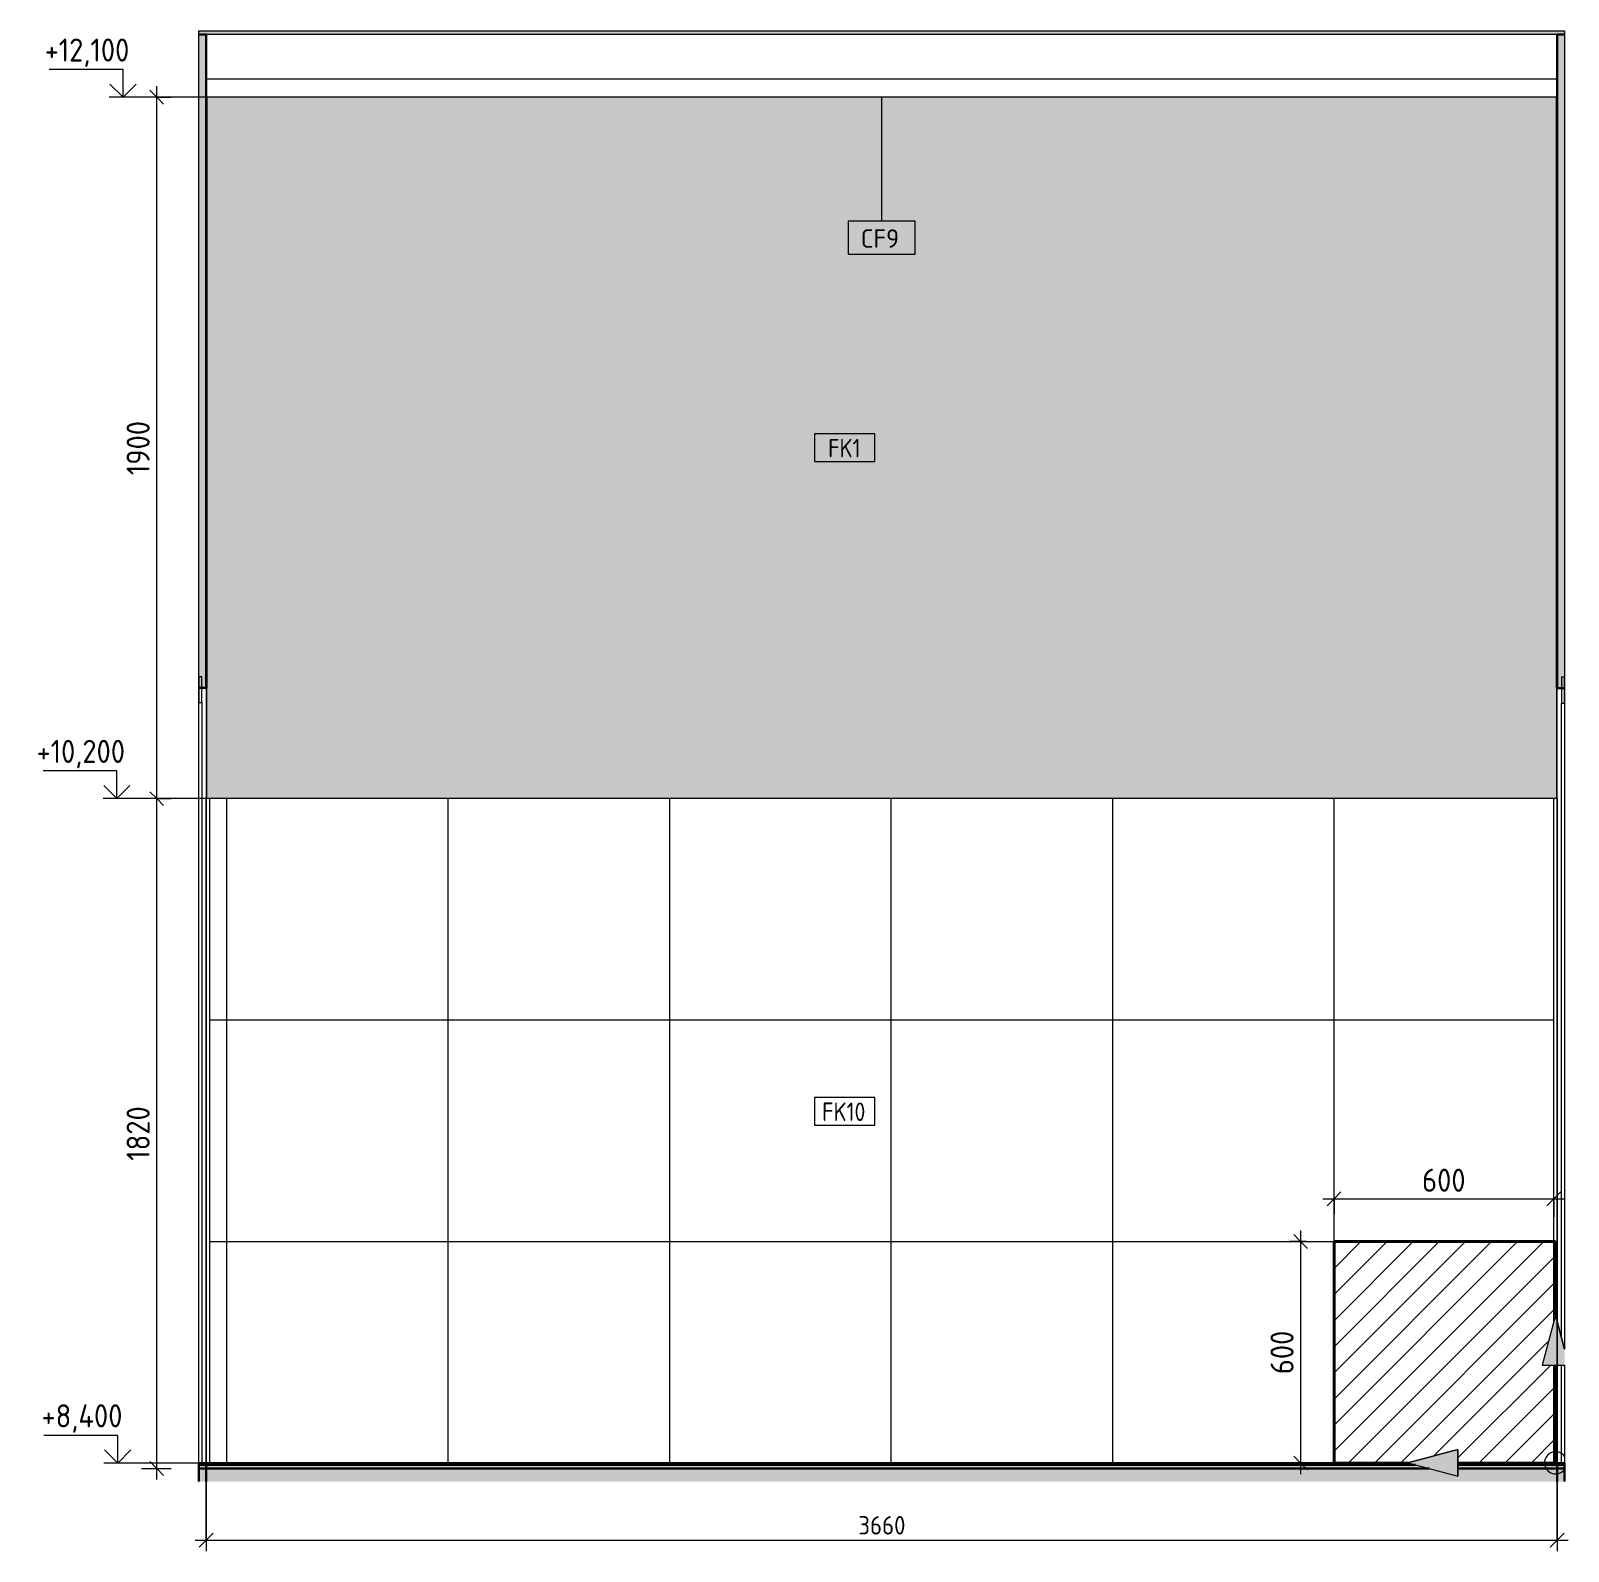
# Model space of a CAD drawing. Header units: millimetres. Extents: x 88919 to 124236, y -1987 to 12281.
# Drawn here: x 120071 to 124236, y 8161 to 12280 of the extents above; entities that cross this region are included whole.
import ezdxf

# ---------------------------------------------------------------- set-up
doc = ezdxf.new("R2010")
doc.units = ezdxf.units.MM
for name, color, linetype, lineweight in [('A-ANNO-DIMS', 7, 'Continuous', 9), ('A-ANNO-DIMS-25', 7, 'Continuous', 9), ('A-CLNG-IDEN', 7, 'Continuous', 9), ('A-DETL', 7, 'Continuous', 9), ('A-DETL-1', 7, 'Continuous', 40), ('A-DETL-GENF', 7, 'Continuous', 9), ('A-DOOR-FRAM-1', 7, 'Continuous', 9), ('A-DOOR-FRAM-2', 7, 'Continuous', 18), ('A-FLOR', 7, 'Continuous', 9), ('A-WALL-2', 7, 'Continuous', 9), ('A-WALL-IDEN', 7, 'Continuous', 9), ('A-WALL-PATT', 7, 'Continuous', 9), ('G-ANNO-DIMS', 7, 'Continuous', 9), ('G-ANNO-DIMS-1', 7, 'Continuous', 20), ('I-WALL', 7, 'Continuous', 9)]:
    doc.layers.add(name, color=color, linetype=linetype, lineweight=lineweight)
for name, color, linetype, lineweight, true_color in [('A-DETL-GENF-2', 7, 'Continuous', 9, 0xe0e0e0), ('A-FLOR-1', 7, 'Continuous', 9, 0x787878), ('A-FLOR-FNSH-1', 7, 'Continuous', 30, 0x3c3c3c), ('A-WALL-4', 7, 'Continuous', 30, 0x3c3c3c), ('A-WALL-FNSH-2', 7, 'Continuous', 30, 0x3c3c3c), ('I-WALL-1', 7, 'Continuous', 9, 0x787878)]:
    doc.layers.add(name, color=color, linetype=linetype, lineweight=lineweight, true_color=true_color)
doc.styles.add('GOST Common_5', font='GOST_Common.ttf', dxfattribs={"height": 50})
doc.styles.add('GOST Common_6', font='GOST_Common.ttf', dxfattribs={"width": 0.9, "height": 50})
doc.styles.add('ISOCPEUR_2', font='isocpeur.ttf', dxfattribs={"width": 0.9, "height": 62.5})
doc.styles.add('ISOCPEUR_3', font='isocpeur.ttf', dxfattribs={"width": 0.9, "height": 50})
doc.dimstyles.new('ISO-2_0_0_9К_Средний_округл2', dxfattribs={"dimscale": 304.8, "dimtxt": 49.799059, "dimasz": 0.123031, "dimexe": 0.098425, "dimexo": 0, "dimgap": 0, "dimtad": 1, "dimdec": 0, "dimrnd": 10, "dimzin": 0, "dimdsep": 46, "dimtxsty": 'ISOCPEUR_3', "dimblk1": 'OBLIQUE', "dimblk2": 'OBLIQUE', "dimsah": 1, "dimcen": 0.09, "dimdle": 0.098425, "dimazin": 0, "dimtfac": 1, "dimtdec": 4, "dimtix": 1, "dimtmove": 0, "dimatfit": 3, "dimfxl": 1, "dimtvp": 1, "dimtolj": 1, "dimtzin": 0, "dimarcsym": 2})
doc.dimstyles.new('ISO-2_5_0_9К_БОЛЬШОЙ_1', dxfattribs={"dimscale": 304.8, "dimtxt": 62.248823, "dimasz": 0.123031, "dimexe": 0.098425, "dimexo": 0.246063, "dimgap": 0, "dimtad": 1, "dimdec": 0, "dimrnd": 10, "dimzin": 0, "dimdsep": 46, "dimtxsty": 'ISOCPEUR_2', "dimblk1": 'OBLIQUE', "dimblk2": 'OBLIQUE', "dimsah": 1, "dimcen": 0.09, "dimdle": 0.098425, "dimazin": 0, "dimtfac": 1, "dimtdec": 4, "dimtix": 1, "dimtmove": 0, "dimatfit": 3, "dimfxl": 1, "dimtvp": 1, "dimtolj": 1, "dimtzin": 0, "dimarcsym": 2})
pattern_1 = [(0, (113826.436, 0), (30.48, 7.62), [2.515, -20.345, 2.515, -20.345, -121.92]), (0, (113826.436, 0), (30.48, 7.62), [-45.72, 2.515, -43.205, 2.515, -20.345, -53.34]), (0, (113826.436, 0), (30.48, 7.62), [-114.3, 2.515, -12.725, 2.515, -35.585]), (120, (113837.866, 3.81), (-21.8391136, 22.5864543), [2.515, -20.345, 2.515, -20.345, -121.92]), (120, (113837.866, 3.81), (-21.8391136, 22.5864543), [-45.72, 2.515, -43.205, 2.515, -20.345, -53.34]), (120, (113837.866, 3.81), (-21.8391136, 22.5864543), [-114.3, 2.515, -12.725, 2.515, -35.585]), (240, (113841.676, 19.05), (-8.6408864, -30.2064543), [2.515, -20.345, 2.515, -20.345, -121.92]), (240, (113841.676, 19.05), (-8.6408864, -30.2064543), [-45.72, 2.515, -43.205, 2.515, -20.345, -53.34]), (240, (113841.676, 19.05), (-8.6408864, -30.2064543), [-114.3, 2.515, -12.725, 2.515, -35.585])]

# ---------------------------------------------------------------- blocks, each defined once
blk = doc.blocks.new('110_Дверь_СКБ_1Ст_Внутренняя1 - Д-8 950x2100h_охрана-31784688-Развертка 3_24-4')
at = {"layer": 'A-DOOR-FRAM-1'}
for p, q in [((10392, 8738.9), (10392, 10459)), ((10400, 10449), (10400, 8709.1)), ((10392, 8400), (10392, 8665.4)), ((10400, 8665.4), (10400, 8413))]:
    blk.add_line(p, q, dxfattribs=at)
at = {"layer": 'A-DOOR-FRAM-2'}
for p, q in [((10392, 10529), (10392, 10459)), ((10400, 10529), (10392, 10529)), ((10400, 10459), (10400, 10529)), ((10400.3, 10499), (10400, 10499)), ((10400, 10499), (10400, 10449)), ((10392, 10459), (10400, 10459)), ((10400, 10449), (10400.3, 10449)), ((10400.3, 8413), (10400, 8413)), ((10400, 8413), (10400, 8399)), ((10400, 8399), (10400.3, 8399))]:
    blk.add_line(p, q, dxfattribs=at)
blk = doc.blocks.new('110_Дверь_СКБ_1Ст_Внутренняя1 - Д-8 950x2100h_охрана-32224770-Развертка 3_24-4')
at = {"layer": 'A-DOOR-FRAM-1'}
for p, q in [((6708, 10460), (6708, 8400)), ((6700, 8414), (6700, 10450))]:
    blk.add_line(p, q, dxfattribs=at)
at = {"layer": 'A-DOOR-FRAM-2'}
for p, q in [((6700, 10500), (6699.8, 10500)), ((6700, 10500), (6699.8, 10500)), ((6708, 10530), (6700, 10530)), ((6700, 10530), (6700, 10460)), ((6700, 10450), (6700, 10500)), ((6700, 10460), (6700, 10500)), ((6708, 10460), (6708, 10530)), ((6699.8, 10460), (6700, 10460)), ((6700, 10460), (6708, 10460)), ((6699.8, 10450), (6700, 10450)), ((6700, 8414), (6699.8, 8414)), ((6700, 8400), (6700, 8414)), ((6699.8, 8400), (6700, 8400))]:
    blk.add_line(p, q, dxfattribs=at)
blk = doc.blocks.new('Начало раскладки_красным - Начало раскладки_красным-26104805-Развертка 3_24-4')
at = {"layer": 'A-DETL-GENF'}
for points in [[(10339.3, 8665.4), (10400.3, 8665.4), (10400, 8709.1), (10375.4, 8800.6), (10371, 8784)], [(10110.9, 8364.2), (10110.9, 8436.7), (9975.7, 8400.4), (10008.7, 8391.5)]]:
    blk.add_hatch(color=256, dxfattribs=at).paths.add_polyline_path(points)
for p, q in [((10375.4, 8800.6), (10339.3, 8665.4)), ((10375.4, 8800.6), (10339.3, 8665.4)), ((10400.3, 8708.1), (10375.4, 8800.6)), ((10375.4, 8800.6), (10400.3, 8708.1)), ((10339.3, 8665.4), (10400.3, 8665.4)), ((10339.3, 8665.4), (10400.3, 8665.4)), ((10375.7, 8430.6), (10375.5, 8665.4)), ((10110.9, 8436.7), (9975.7, 8400.4)), ((9975.7, 8400.4), (10110.9, 8436.7)), ((10110.9, 8364.2), (10110.9, 8436.7)), ((10110.9, 8436.7), (10110.9, 8364.2)), ((9975.7, 8400.4), (10110.9, 8364.2)), ((9975.7, 8400.4), (10110.9, 8364.2)), ((10345.7, 8400.6), (10110.9, 8400.5))]:
    blk.add_line(p, q, dxfattribs=at)
blk.add_arc((10375.7, 8400.6), 30, 33.392, 326.6201, dxfattribs=at)
blk = doc.blocks.new('Высотные отметки - Стрелка_Верх-17668718-Развертка 3_24-4')
at = {"layer": 'G-ANNO-DIMS'}
for p, q in [((6478.1, 10275), (6278.1, 10275)), ((6478.1, 10200), (6478.1, 10275)), ((6516, 10200), (6441, 10200))]:
    blk.add_line(p, q, dxfattribs=at)
at = {"layer": 'G-ANNO-DIMS-1'}
for q in [(6442.7, 10235.4), (6513.4, 10235.4)]:
    blk.add_line((6478.1, 10200), q, dxfattribs=at)
blk = doc.blocks.new('DIMBLOCK36-Развертка 3_24-4')
at = {"layer": 'A-ANNO-DIMS-25', "lineweight": 20}
for p, q in [((120412.5, 10200), (120393.8, 10218.8)), ((120412.5, 10200), (120431.3, 10181.2)), ((120412.5, 8385), (120393.8, 8403.8)), ((120412.5, 8385), (120431.3, 8366.2))]:
    blk.add_line(p, q, dxfattribs=at)
at = {"layer": 'A-ANNO-DIMS-25'}
for p, q in [((120471.4, 10200), (120382.5, 10200)), ((120412.5, 8355), (120412.5, 10200)), ((120412.5, 10200), (120451.4, 10200)), ((120371.4, 8385), (120442.5, 8385)), ((120412.5, 8385), (120451.4, 8385))]:
    blk.add_line(p, q, dxfattribs=at)
at = {"layer": 'A-ANNO-DIMS-25', "color": 0, "insert": (120330.9, 9218.9), "char_height": 62.5, "width": 176.691, "attachment_point": 1, "rotation": 90, "line_spacing_factor": 1.149209, "style": 'ISOCPEUR_2'}
blk.add_mtext('1820', dxfattribs=at)
blk = doc.blocks.new('_Oblique')
at = {"color": 0, "linetype": 'ByBlock', "lineweight": -2}
blk.add_line((-0.5, -0.5), (0.5, 0.5), dxfattribs=at)
blk = doc.blocks.new('DIMBLOCK37-Развертка 3_24-4')
at = {"layer": 'A-ANNO-DIMS-25'}
for p, q in [((120412.5, 10200), (120412.5, 12130)), ((120472.4, 12100), (120382.5, 12100)), ((120412.5, 12100), (120451.4, 12100)), ((120471.4, 10200), (120382.5, 10200)), ((120412.5, 10200), (120451.4, 10200))]:
    blk.add_line(p, q, dxfattribs=at)
at = {"layer": 'A-ANNO-DIMS-25', "lineweight": 20}
for p, q in [((120412.5, 12100), (120393.8, 12118.8)), ((120412.5, 12100), (120431.3, 12081.2)), ((120412.5, 10200), (120393.8, 10218.8)), ((120412.5, 10200), (120431.3, 10181.2))]:
    blk.add_line(p, q, dxfattribs=at)
at = {"layer": 'A-ANNO-DIMS-25', "color": 0, "insert": (120330.9, 11076.4), "char_height": 62.5, "width": 176.691, "attachment_point": 1, "rotation": 90, "line_spacing_factor": 1.149209, "style": 'ISOCPEUR_2'}
blk.add_mtext('1900', dxfattribs=at)
blk = doc.blocks.new('DIMBLOCK38-Развертка 3_24-4')
at = {"layer": 'A-ANNO-DIMS-25'}
for p, q in [((120546.4, 10200), (120546.4, 8161)), ((120546.4, 8191), (120546.4, 10200)), ((124206.4, 10200), (124206.4, 8161)), ((124206.4, 8191), (124206.4, 10200)), ((120516.4, 8191), (124236.4, 8191))]:
    blk.add_line(p, q, dxfattribs=at)
at = {"layer": 'A-ANNO-DIMS-25', "lineweight": 20}
for p, q in [((120546.4, 8191), (120565.2, 8209.8)), ((124206.4, 8191), (124225.2, 8209.8)), ((120546.4, 8191), (120527.7, 8172.3)), ((124206.4, 8191), (124187.7, 8172.3))]:
    blk.add_line(p, q, dxfattribs=at)
at = {"layer": 'A-ANNO-DIMS-25', "color": 0, "insert": (122313.2, 8256.3), "char_height": 50, "width": 151.696, "attachment_point": 1, "line_spacing_factor": 1.149209, "style": 'ISOCPEUR_3'}
blk.add_mtext('3660', dxfattribs=at)
blk = doc.blocks.new('М_стена_0001 - Типоразмер_без рамки-25382661-Развертка 3_24-4')
at = {"layer": 'A-WALL-IDEN'}
for p, q in [((8531.5, 11188.1), (8368.2, 11188.1)), ((8368.2, 11188.1), (8368.2, 11113.1)), ((8531.5, 11113.1), (8531.5, 11188.1)), ((8368.2, 11113.1), (8531.5, 11113.1))]:
    blk.add_line(p, q, dxfattribs=at)
blk = doc.blocks.new('М_потолков - Марка_ Имя типа-25382930-Развертка 3_24-4')
at = {"layer": 'A-CLNG-IDEN'}
for p, q in [((8640.6, 11764.4), (8459.4, 11764.4)), ((8459.4, 11764.4), (8459.4, 11675)), ((8640.6, 11675), (8640.6, 11764.4)), ((8459.4, 11675), (8640.6, 11675))]:
    blk.add_line(p, q, dxfattribs=at)
blk = doc.blocks.new('DIMBLOCK39-Развертка 3_24-4')
at = {"layer": 'A-ANNO-DIMS-25'}
for p, q in [((123526.9, 9000), (123481.4, 9000)), ((123511.4, 9030), (123511.4, 8370)), ((123511.4, 9000), (123526.9, 9000)), ((123463, 8400), (123541.4, 8400)), ((123511.4, 8400), (123463, 8400))]:
    blk.add_line(p, q, dxfattribs=at)
at = {"layer": 'A-ANNO-DIMS-25', "lineweight": 20}
for p, q in [((123511.4, 9000), (123492.7, 9018.8)), ((123511.4, 9000), (123530.2, 8981.3)), ((123511.4, 8400), (123492.7, 8418.7)), ((123511.4, 8400), (123530.2, 8381.2))]:
    blk.add_line(p, q, dxfattribs=at)
at = {"layer": 'A-ANNO-DIMS-25', "color": 0, "insert": (123429.8, 8640.7), "char_height": 62.5, "width": 142.215, "attachment_point": 1, "rotation": 90, "line_spacing_factor": 1.149209, "style": 'ISOCPEUR_2'}
blk.add_mtext('600', dxfattribs=at)
blk = doc.blocks.new('DIMBLOCK40-Развертка 3_24-4')
at = {"layer": 'A-ANNO-DIMS-25'}
for p, q in [((123601.9, 9075), (123601.9, 9145.8)), ((124197.4, 9067.3), (124197.4, 9145.8)), ((123571.9, 9115.8), (124227.4, 9115.8)), ((123601.9, 9115.8), (123601.9, 9075)), ((124197.4, 9115.8), (124197.4, 9067.3))]:
    blk.add_line(p, q, dxfattribs=at)
at = {"layer": 'A-ANNO-DIMS-25', "lineweight": 20}
for p, q in [((123601.9, 9115.8), (123620.7, 9134.5)), ((124197.4, 9115.8), (124216.2, 9134.5)), ((123601.9, 9115.8), (123583.2, 9097)), ((124197.4, 9115.8), (124178.7, 9097))]:
    blk.add_line(p, q, dxfattribs=at)
at = {"layer": 'A-ANNO-DIMS-25', "color": 0, "insert": (123840.4, 9197.4), "char_height": 62.5, "width": 142.215, "attachment_point": 1, "line_spacing_factor": 1.149209, "style": 'ISOCPEUR_2'}
blk.add_mtext('600', dxfattribs=at)

msp = doc.modelspace()

# ---------------------------------------------------------------- hatches: boundary and pattern name
at = {"layer": 'A-DETL-GENF-2'}
h = msp.add_hatch(dxfattribs=at)
h.set_pattern_fill('FP_1', color=256, style=0, pattern_type=2)
h.set_pattern_definition([(45, (113826.436, 0), (-35.35534, 35.35534), [])])
h.paths.add_polyline_path([(123601.9, 8400), (123803.5, 8400), (123802.1, 8400.4), (123937.3, 8436.7), (123937.4, 8400), (124201.9, 8400), (124201.9, 8665.4), (124165.7, 8665.4), (124201.9, 8800.6), (124201.9, 9000), (123601.9, 9000), (123601.9, 8472.7)])
at = {"layer": 'A-FLOR-1'}
h = msp.add_hatch(dxfattribs=at)
h.set_pattern_fill('FP_17', color=256, style=0, pattern_type=2)
h.set_pattern_definition([(45, (113826.436, 0), (-18.85854, 18.85854), [26.67, -4.445, 0.889, -4.445]), (45, (113826.436, 18.847), (-18.85854, 18.85854), []), (50, (113826.436, 0), (31.882273, -2.78904), [3.334, -36.671]), (355, (113826.436, 0), (-6.16744, 33.43476), [2.667, -29.337]), (100.451, (113829.093, -0.232), (25.71478, 30.64491), [2.833, -31.166]), (46.184, (113826.436, 8.89), (47.43861, -7.35742), [5.001, -55.007]), (96.636, (113830.39, 8.277), (41.54552, 43.30015), [4.25, -46.749]), (351.184, (113826.436, 8.89), (41.54594, 43.29915), [4, -44.005]), (21, (113830.881, 6.667), (26.53271, -17.896184), [3.334, -36.671]), (326, (113830.88, 6.667), (10.81533, 32.23273), [2.667, -29.337]), (71.451, (113833.092, 5.176), (37.3476, 14.33587), [2.833, -31.166]), (37.5, (113826.436, 0), (0.540908, 14.797043), [0.8382, -28.143, 0.8382, -28.943, -29.448]), (37.5, (113826.436, 0), (0.540908, 14.797043), [-58.763, 0.8382, -28.61]), (7.5, (113826.436, 0), (11.693745, 17.531323), [0.8382, -16.142, 0.8382, -27.476, -11.224]), (7.5, (113826.436, 0), (11.693745, 17.531323), [-45.295, 0.8382, -10.385]), (327.5, (113816.524, 0), (23.728552, -1.002312), [0.8382, -10.274, 0.8382, -33.833, -46.006]), (327.5, (113816.524, 0), (23.728552, -1.002312), [-45.783, 0.8382, -45.168]), (317.5, (113812.08, 0), (25.92281, 4.44989), [0.8382, -13.608, 0.8382, -22.187, -32.671]), (317.5, (113812.08, 0), (25.92281, 4.44989), [-37.471, 0.8382, -31.833])])
h.paths.add_polyline_path([(120526.3, 8349.9), (124226.7, 8349.9), (124226.4, 8395), (123937.3, 8395), (123937.4, 8364.2), (123822.2, 8395), (120526.3, 8395)])
at = {"layer": 'A-WALL-PATT'}
msp.add_hatch(color=256, dxfattribs=at).paths.add_polyline_path([(120547.4, 10200), (124205.4, 10200), (124205.4, 12100), (120547.4, 12100), (120547.4, 10315)])
h = msp.add_hatch(dxfattribs=at)
h.set_pattern_fill('FP_18', color=256, style=0, pattern_type=2)
h.set_pattern_definition([(90, (124201.94, 8400), (-600, 4e-14), []), (180, (124201.94, 8400), (-7e-14, -600), [])])
h.paths.add_polyline_path([(120555.4, 8400), (123601.9, 8400), (123601.9, 9000), (124197.4, 9000), (124197.4, 10200), (120555.4, 10200), (120555.4, 8595.5)])
at = {"layer": 'I-WALL'}
msp.add_hatch(color=256, dxfattribs=at).paths.add_polyline_path([(124226.4, 12270), (124226.4, 12280), (120526.4, 12280), (120526.4, 12270), (124206.4, 12270)])
at = {"layer": 'I-WALL-1'}
h = msp.add_hatch(dxfattribs=at)
h.set_pattern_fill('FP_15', color=256, style=0, pattern_type=2)
h.set_pattern_definition(pattern_1)
h.paths.add_polyline_path([(120546.4, 10500), (120546.4, 12270), (120526.4, 12270), (120526.4, 10500)])
h = msp.add_hatch(dxfattribs=at)
h.set_pattern_fill('FP_15', color=256, style=0, pattern_type=2)
h.set_pattern_definition(pattern_1)
h.paths.add_polyline_path([(124215.6, 10499), (124226.4, 10499), (124226.4, 12270), (124206.4, 12270), (124206.4, 10499)])

# ---------------------------------------------------------------- linework, layer by layer
at = {"layer": 'A-CLNG-IDEN'}
msp.add_line((122376.4, 12100), (122376.4, 11764.4), dxfattribs=at)
at = {"layer": 'A-DETL'}
msp.add_line((120547.4, 12150), (124206.4, 12150), dxfattribs=at)
at = {"layer": 'A-DETL-1'}
for p, q in [((124201.9, 9000), (123601.9, 9000)), ((123601.9, 9000), (123601.9, 8400)), ((124201.9, 8800.4), (124201.9, 9000)), ((124201.9, 8400), (124201.9, 8665.4)), ((123601.9, 8400), (123803.5, 8400)), ((123937.3, 8400), (124201.9, 8400))]:
    msp.add_line(p, q, dxfattribs=at)
at = {"layer": 'A-FLOR'}
msp.add_line((120526.3, 12280), (124226.7, 12280), dxfattribs=at)
at = {"layer": 'A-FLOR-FNSH-1'}
for p, q in [((123803.5, 8400), (120526.3, 8400)), ((123822.2, 8395), (120526.3, 8395)), ((120526.3, 8385), (123859.6, 8385)), ((124226.7, 8400), (123937.3, 8400)), ((124226.7, 8395), (123937.3, 8395)), ((123937.3, 8385), (124226.7, 8385))]:
    msp.add_line(p, q, dxfattribs=at)
at = {"layer": 'A-WALL-2'}
for p, q in [((120526.4, 10500), (120526.4, 12270)), ((124226.4, 12270), (124226.4, 10499))]:
    msp.add_line(p, q, dxfattribs=at)
at = {"layer": 'A-WALL-4'}
for p, q in [((120546.4, 12270), (120526.4, 12270)), ((120546.4, 12100), (120546.4, 12270)), ((124206.4, 12270), (124206.4, 12100)), ((124226.4, 12270), (124206.4, 12270)), ((120526.4, 10500), (120546.4, 10500)), ((124206.4, 10499), (124226.4, 10499)), ((120526.4, 8400), (120526.4, 8349.9)), ((120546.4, 8349.9), (120546.4, 8400)), ((124206.4, 8400), (124206.4, 8349.9)), ((124226.4, 8349.9), (124226.4, 8400))]:
    msp.add_line(p, q, dxfattribs=at)
at = {"layer": 'A-WALL-FNSH-2'}
for p, q in [((120546.4, 12100), (120546.4, 10500)), ((120547.4, 12100), (120546.4, 12100)), ((120547.4, 10500), (120547.4, 12100)), ((124206.4, 12100), (124205.4, 12100)), ((124205.4, 12100), (124205.4, 10499)), ((124206.4, 10499), (124206.4, 12100)), ((120546.4, 10500), (120547.4, 10500)), ((124205.4, 10499), (124206.4, 10499))]:
    msp.add_line(p, q, dxfattribs=at)
at = {"layer": 'G-ANNO-DIMS'}
for p, q in [((120654.1, 12100), (120321.2, 12100)), ((120448.3, 10200), (120304.5, 10200)), ((120602.9, 10200), (120448.3, 10200)), ((120693.9, 8400), (120306.7, 8400))]:
    msp.add_line(p, q, dxfattribs=at)
at = {"layer": 'I-WALL'}
for p, q in [((120526.4, 12270), (120526.4, 12280.2)), ((124206.4, 12270), (120546.4, 12270)), ((124226.4, 12280.2), (124226.4, 12270)), ((124205.4, 12100), (120547.4, 12100)), ((120526.3, 10500), (120526.4, 10500)), ((120546.4, 10500), (120546.4, 8400)), ((120547.4, 10500), (120547.4, 10200)), ((124205.4, 10200), (124205.4, 10499)), ((124206.4, 8783.6), (124206.4, 10499)), ((124226.4, 10499), (124226.7, 10499)), ((124206.4, 10200), (120546.4, 10200)), ((120555.4, 10200), (120555.4, 8400)), ((124197.4, 8784), (124197.4, 10200)), ((124197.4, 8400), (124197.4, 8665.4)), ((124206.4, 8400), (124206.4, 8665.4)), ((124226.7, 8399), (124226.4, 8399))]:
    msp.add_line(p, q, dxfattribs=at)

# ---------------------------------------------------------------- block references
at = {"layer": 'A-CLNG-IDEN'}
msp.add_blockref('М_потолков - Марка_ Имя типа-25382930-Развертка 3_24-4', (113826.4, 0), dxfattribs=at)
at = {"layer": 'A-DETL-GENF'}
msp.add_blockref('Начало раскладки_красным - Начало раскладки_красным-26104805-Развертка 3_24-4', (113826.4, 0), dxfattribs=at)
at = {"layer": 'A-DOOR-FRAM-1'}
for name in ['110_Дверь_СКБ_1Ст_Внутренняя1 - Д-8 950x2100h_охрана-32224770-Развертка 3_24-4', '110_Дверь_СКБ_1Ст_Внутренняя1 - Д-8 950x2100h_охрана-31784688-Развертка 3_24-4']:
    msp.add_blockref(name, (113826.4, 0), dxfattribs=at)
at = {"layer": 'A-WALL-IDEN'}
for p in [(113826.4, 0), (113826.4, -1797.8)]:
    msp.add_blockref('М_стена_0001 - Типоразмер_без рамки-25382661-Развертка 3_24-4', p, dxfattribs=at)
at = {"layer": 'G-ANNO-DIMS'}
for p in [(113843.1, 1900), (113826.4, 0), (113828.6, -1800)]:
    msp.add_blockref('Высотные отметки - Стрелка_Верх-17668718-Развертка 3_24-4', p, dxfattribs=at)

# ---------------------------------------------------------------- texts
at = {"layer": 'A-CLNG-IDEN', "insert": (122320, 11742.3), "char_height": 50, "width": 132.278, "attachment_point": 1, "style": 'GOST Common_5'}
msp.add_mtext('CF9', dxfattribs=at)
at = {"layer": 'A-WALL-IDEN', "char_height": 50, "attachment_point": 1, "style": 'GOST Common_6'}
for s, insert, width in [('FK1', (122231.4, 11174.5), 111.835), ('FK10', (122215.1, 9376.7), 151.519)]:
    msp.add_mtext(s, dxfattribs=dict(at, insert=insert, width=width))

# ---------------------------------------------------------------- dimensions: what is measured, and where the dimension line sits
at = {"layer": 'A-ANNO-DIMS'}
for base, p1, p2, override, picture, middle in [((120412.5, 10200), (120446.4, 8385), (120546.4, 10200), {"dimpost": '<>', "dimfxl": 1817.752733}, 'DIMBLOCK36-Развертка 3_24-4', (120381.3, 9292.5)), ((123511.4, 8400), (123601.9, 9000), (123538, 8400), {"dimpost": '<>', "dimfxl": 603.400507}, 'DIMBLOCK39-Развертка 3_24-4', (123480.2, 8700))]:
    dim = msp.add_linear_dim(base=base, p1=p1, p2=p2, angle=90, dimstyle='ISO-2_5_0_9К_БОЛЬШОЙ_1', override=override, dxfattribs=at)
    dim.commit()
    dim.dimension.update_dxf_attribs({"geometry": picture, "text_midpoint": middle})
for base, p1, p2, dimstyle, override, picture, middle in [((124206.4, 8191), (120546.4, 10200), (124206.4, 10200), 'ISO-2_0_0_9К_Средний_округл2', {"dimpost": '<>', "dimfxl": 3659.999991}, 'DIMBLOCK38-Развертка 3_24-4', (122376.4, 8216)), ((124197.4363831, 9115.7856942), (123601.9363831, 9000), (124197.4363831, 9142.3021985), 'ISO-2_5_0_9К_БОЛЬШОЙ_1', {"dimpost": '<>', "dimfxl": 612.266417}, 'DIMBLOCK40-Развертка 3_24-4', (123899.6863831, 9147.0356942))]:
    dim = msp.add_linear_dim(base=base, p1=p1, p2=p2, dimstyle=dimstyle, override=override, dxfattribs=at)
    dim.commit()
    dim.dimension.update_dxf_attribs({"geometry": picture, "text_midpoint": middle})

# ---------------------------------------------------------------- next in the draw order: texts
at = {"layer": 'G-ANNO-DIMS', "char_height": 62.5, "attachment_point": 1, "line_spacing_factor": 1.149209, "style": 'ISOCPEUR_2', "bg_fill": 3, "box_fill_scale": 1.25, "bg_fill_color": 256, "bg_fill_true_color": 13158600, "bg_fill_transparency": 0}
for s, insert, width in [('+12,100', (120108.9, 12259.2), 275.62), ('+10,200', (120086.9, 10359.2), 288.318), ('+8,400', (120100.3, 8559.2), 261.428)]:
    msp.add_mtext(s, dxfattribs=dict(at, insert=insert, width=width))

# ---------------------------------------------------------------- next in the draw order: dimensions: what is measured, and where the dimension line sits
at = {"layer": 'A-ANNO-DIMS'}
dim = msp.add_linear_dim(base=(120412.5, 12100), p1=(120546.4, 10200), p2=(120547.4, 12100), angle=90, dimstyle='ISO-2_5_0_9К_БОЛЬШОЙ_1', override={"dimpost": '<>', "dimfxl": 1900.000263}, dxfattribs=at)
dim.commit()
dim.dimension.update_dxf_attribs({"geometry": 'DIMBLOCK37-Развертка 3_24-4', "text_midpoint": (120381.3, 11150)})

doc.saveas('drawing.dxf')
